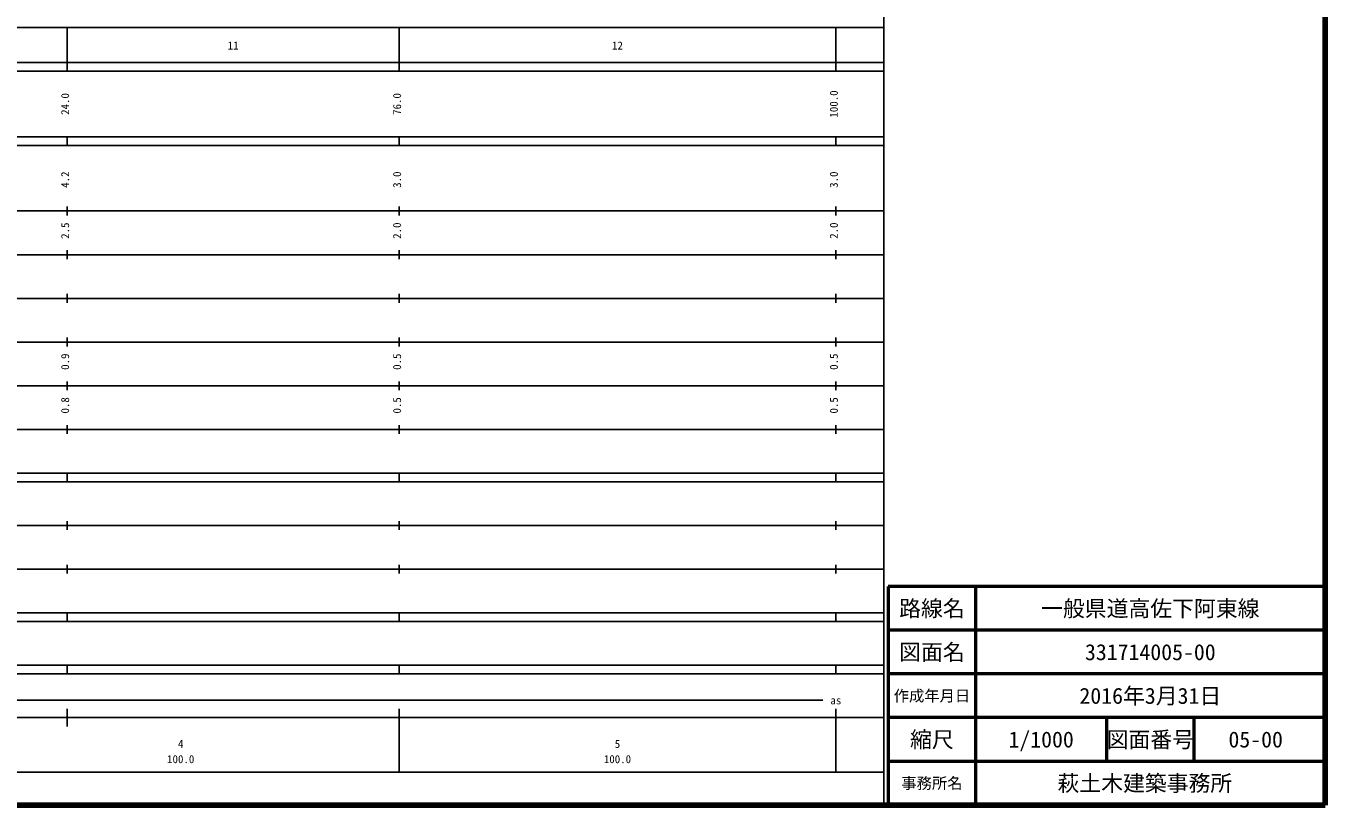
# Model space of a CAD drawing. Units: millimetres on the paper, enlarged 1000 times. Extents: x 40000 to 680000, y 20000 to 380000.
# Drawn here: x 382573 to 680000, y 20000 to 198357 of the extents above; entities that cross this region are included whole.
import ezdxf
from ezdxf.enums import TextEntityAlignment as Align

# ---------------------------------------------------------------- set-up
doc = ezdxf.new("R2010")
doc.units = ezdxf.units.MM
doc.header["$LTSCALE"] = 1000
for name, color, linetype, lineweight in [('M-TTL', 2, 'Continuous', 140), ('M-TTL-BAND', 7, 'Continuous', 25), ('M-TTL-FRAM', 2, 'Continuous', 50), ('M-TTL-LINE', 7, 'Continuous', 50)]:
    doc.layers.add(name, color=color, linetype=linetype, lineweight=lineweight)
doc.layers.add('M-TTL-TXT', color=7, linetype='Continuous')
doc.styles.add('ＭＳ ゴシック', font='')
doc.styles.get('ＭＳ ゴシック').set_extended_font_data('MS Gothic')

msp = doc.modelspace()

# ---------------------------------------------------------------- linework, layer by layer
at = {"layer": 'M-TTL'}
for p, q in [((680000, 20000), (680000, 380000)), ((40000, 20000), (680000, 20000))]:
    msp.add_line(p, q, dxfattribs=at)
at = {"layer": 'M-TTL-BAND'}
for p, q in [((579000, 20000), (579000, 370000)), ((68000, 198000), (579000, 198000)), ((392000, 188000), (392000, 198000)), ((468000, 188000), (468000, 198000)), ((568000, 188000), (568000, 198000)), ((40000, 190000), (579000, 190000)), ((40000, 188000), (579000, 188000)), ((40000, 173000), (579000, 173000)), ((392000, 171000), (392000, 173000)), ((468000, 171000), (468000, 173000)), ((568000, 171000), (568000, 173000)), ((40000, 171000), (579000, 171000)), ((40000, 156000), (579000, 156000)), ((392000, 155000), (392000, 157000)), ((468000, 155000), (468000, 157000)), ((568000, 155000), (568000, 157000)), ((46000, 146000), (579000, 146000)), ((392000, 145000), (392000, 147000)), ((468000, 145000), (468000, 147000)), ((568000, 145000), (568000, 147000)), ((392000, 135000), (392000, 137000)), ((468000, 135000), (468000, 137000)), ((568000, 135000), (568000, 137000)), ((52000, 136000), (579000, 136000)), ((46000, 126000), (579000, 126000)), ((392000, 125000), (392000, 127000)), ((468000, 125000), (468000, 127000)), ((568000, 125000), (568000, 127000)), ((52000, 116000), (579000, 116000)), ((392000, 115000), (392000, 117000)), ((468000, 115000), (468000, 117000)), ((568000, 115000), (568000, 117000)), ((46000, 106000), (579000, 106000)), ((392000, 105000), (392000, 107000)), ((468000, 105000), (468000, 107000)), ((568000, 105000), (568000, 107000)), ((40000, 96000), (579000, 96000)), ((392000, 94000), (392000, 96000)), ((468000, 94000), (468000, 96000)), ((568000, 94000), (568000, 96000)), ((40000, 94000), (579000, 94000)), ((49000, 84000), (579000, 84000)), ((392000, 83000), (392000, 85000)), ((468000, 83000), (468000, 85000)), ((568000, 83000), (568000, 85000)), ((392000, 73000), (392000, 75000)), ((468000, 73000), (468000, 75000)), ((568000, 73000), (568000, 75000)), ((40000, 74000), (579000, 74000)), ((40000, 64000), (579000, 64000)), ((392000, 62000), (392000, 64000)), ((468000, 62000), (468000, 64000)), ((568000, 62000), (568000, 64000)), ((40000, 62000), (579000, 62000)), ((40000, 52000), (579000, 52000)), ((392000, 50000), (392000, 52000)), ((468000, 50000), (468000, 52000)), ((568000, 50000), (568000, 52000)), ((40000, 50000), (579000, 50000)), ((71000, 44000), (565000, 44000)), ((392000, 38000), (392000, 42000)), ((468000, 27500), (468000, 42000)), ((568000, 27500), (568000, 42000)), ((40000, 40000), (579000, 40000)), ((68000, 27500), (579000, 27500))]:
    msp.add_line(p, q, dxfattribs=at)
at = {"layer": 'M-TTL-FRAM'}
for p, q in [((680000, 70000), (580000, 70000)), ((580000, 70000), (580000, 20000))]:
    msp.add_line(p, q, dxfattribs=at)
at = {"layer": 'M-TTL-LINE'}
for p, q in [((600000, 70000), (600000, 20000)), ((680000, 60000), (580000, 60000)), ((680000, 50000), (580000, 50000)), ((680000, 40000), (580000, 40000)), ((630000, 40000), (630000, 30000)), ((650000, 40000), (650000, 30000)), ((680000, 30000), (580000, 30000))]:
    msp.add_line(p, q, dxfattribs=at)

# ---------------------------------------------------------------- texts
at = {"layer": 'M-TTL-BAND', "style": 'ＭＳ ゴシック'}
for s, p in [('11', (430000, 192405)), ('12', (518000, 192405)), ('as', (568000, 42500)), ('4', (418000, 32523)), ('5', (518000, 32523)), ('100.0', (418000, 29033)), ('100.0', (518000, 29033))]:
    msp.add_text(s, height=1833, dxfattribs=at).set_placement(p, align=Align.BOTTOM_CENTER)
for s, p in [('24.0', (393000, 180500)), ('76.0', (469000, 180500)), ('100.0', (569000, 180500)), ('4.2', (393000, 163174)), ('3.0', (469000, 163174)), ('3.0', (569000, 163174)), ('2.5', (393000, 151500)), ('2.0', (469000, 151500)), ('2.0', (569000, 151500)), ('0.9', (393000, 121500)), ('0.5', (469000, 121500)), ('0.5', (569000, 121500)), ('0.8', (393000, 111500)), ('0.5', (469000, 111500)), ('0.5', (569000, 111500))]:
    msp.add_text(s, height=1833, rotation=90, dxfattribs=at).set_placement(p, align=Align.BOTTOM_CENTER)
at = {"layer": 'M-TTL-TXT', "style": 'ＭＳ ゴシック'}
for s, height, p in [('路線名', 3666, (590000, 65000)), ('路線名', 3666, (590000, 65000)), ('一般県道高佐下阿東線', 3666, (640000, 65000)), ('図面名', 3666, (590000, 55000)), ('図面名', 3666, (590000, 55000)), ('331714005-00', 3666, (640000, 55000)), ('作成年月日', 2566, (590000, 45000)), ('作成年月日', 2566, (590000, 45000)), ('2016年3月31日', 3666, (640000, 45000)), ('縮尺', 3666, (590000, 35000)), ('縮尺', 3666, (590000, 35000)), ('1/1000', 3666, (615000, 35000)), ('図面番号', 3666, (640000, 35000)), ('図面番号', 3666, (640000, 35000)), ('05-00', 3666, (664125, 35000)), ('萩土木建築事務所 ', 3666, (640000, 25000)), ('事務所名', 2566, (590000, 25000)), ('事務所名', 2566, (590000, 25000))]:
    msp.add_text(s, height=height, dxfattribs=at).set_placement(p, align=Align.MIDDLE_CENTER)

doc.saveas('drawing.dxf')
